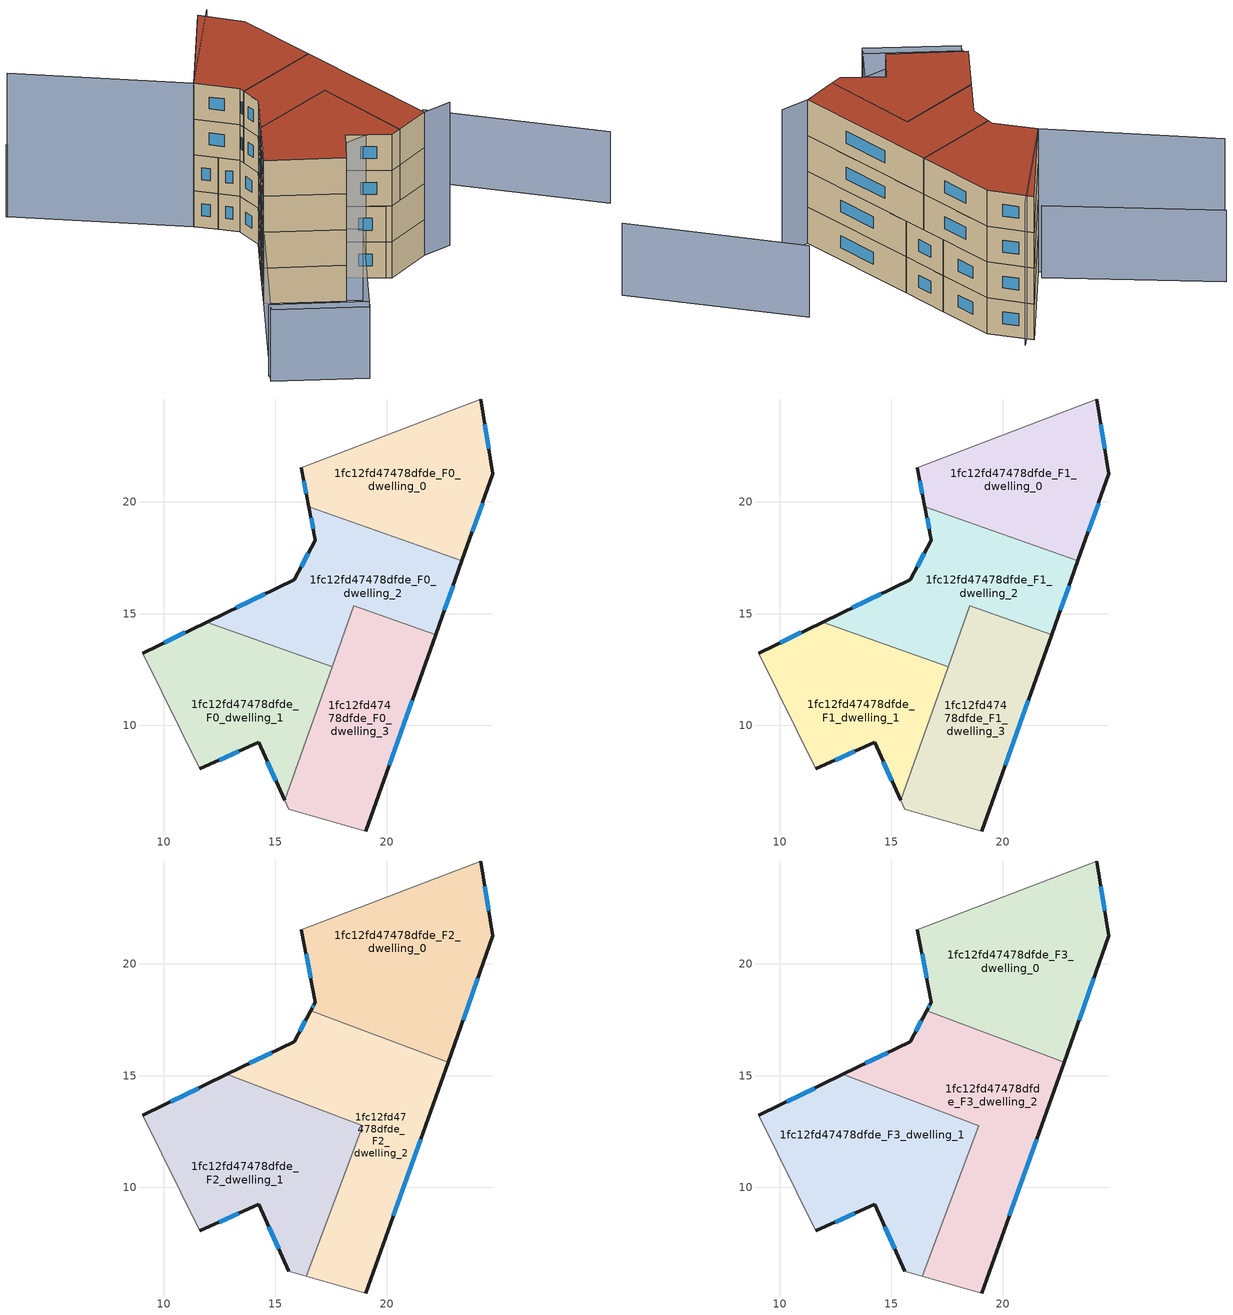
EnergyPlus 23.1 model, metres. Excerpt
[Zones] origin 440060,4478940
1fc12fd47478dfde_F0_dwelling_0
 floor ground (EU_floor_Construction): 24.21,24.61 24.75,21.25 23.36,17.36 16.51,19.79 16.18,21.53 z0
 wall outside (EU_wall_Construction): 23.36,17.36 24.75,21.25 24.21,24.61 / 16.18,21.53 16.51,19.79 z0:3
 wall adiabatic (EU_wall_Construction): 24.21,24.61 16.18,21.53 z0:3
 wall to 1fc12fd47478dfde_F0_dwelling_2 (EU_wall_Construction): 16.51,19.79 23.36,17.36 z0:3
 window (EU_Window_Construction): 24.57,22.37 24.39,23.49 / 23.82,18.66 24.28,19.95 / 16.29,20.95 16.4,20.37 z1:2
1fc12fd47478dfde_F0_dwelling_1
 floor ground (EU_floor_Construction): 17.55,12.63 15.43,6.65 14.26,9.24 11.63,8.05 9.06,13.23 11.95,14.62 z0
 wall outside (EU_wall_Construction): 11.63,8.05 14.26,9.24 15.43,6.65 / 11.95,14.62 9.06,13.23 z0:3
 wall adiabatic (EU_wall_Construction): 9.06,13.23 11.63,8.05 z0:3
 wall to 1fc12fd47478dfde_F0_dwelling_2 (EU_wall_Construction): 17.55,12.63 11.94,14.62 z0:3
 wall to 1fc12fd47478dfde_F0_dwelling_3 (EU_wall_Construction): 15.43,6.65 17.55,12.63 z0:3
 window (EU_Window_Construction): 14.65,8.37 15.03,7.52 / 12.5,8.44 13.38,8.84 / 10.98,14.16 10.03,13.69 z1:2
1fc12fd47478dfde_F0_dwelling_2
 floor ground (EU_floor_Construction): 23.36,17.36 22.19,14.05 18.52,15.36 17.55,12.63 11.95,14.62 15.86,16.52 16.79,18.28 16.51,19.79 z0
 wall outside (EU_wall_Construction): 22.19,14.05 23.36,17.36 / 16.51,19.79 16.79,18.28 15.86,16.52 11.95,14.62 z0:3
 wall to 1fc12fd47478dfde_F0_dwelling_3 (EU_wall_Construction): 18.52,15.35 22.19,14.05 / 17.55,12.63 18.52,15.36 z0:3
 window (EU_Window_Construction): 22.58,15.16 22.97,16.25 / 14.55,15.88 13.25,15.26 / 16.48,17.69 16.17,17.11 / 16.6,19.29 16.7,18.79 z1:2
1fc12fd47478dfde_F0_dwelling_3
 floor ground (EU_floor_Construction): 22.19,14.05 19.07,5.27 15.61,6.24 15.43,6.65 18.52,15.36 z0
 wall outside (EU_wall_Construction): 19.07,5.27 22.19,14.05 z0:3
 wall adiabatic (EU_wall_Construction): 15.43,6.65 15.61,6.24 19.07,5.27 z0:3
 window (EU_Window_Construction): 20.11,8.2 21.14,11.11 z1:2
1fc12fd47478dfde_F1_dwelling_0
 floor to 1fc12fd47478dfde_F0_dwelling_0 (EU_floor_Construction): 24.21,24.61 24.75,21.25 23.36,17.36 16.51,19.79 16.18,21.53 z3
 wall outside (EU_wall_Construction): 23.36,17.36 24.75,21.25 24.21,24.61 / 16.18,21.53 16.51,19.79 z3:6
 wall adiabatic (EU_wall_Construction): 24.21,24.61 16.18,21.53 z3:6
 wall to 1fc12fd47478dfde_F1_dwelling_2 (EU_wall_Construction): 16.51,19.79 23.36,17.36 z3:6
 window (EU_Window_Construction): 24.57,22.37 24.39,23.49 / 23.82,18.66 24.28,19.95 / 16.29,20.95 16.4,20.37 z4:5
1fc12fd47478dfde_F1_dwelling_1
 floor to 1fc12fd47478dfde_F0_dwelling_1 (EU_floor_Construction): 17.55,12.63 15.43,6.65 14.25,9.24 11.63,8.05 9.06,13.23 11.94,14.62 z3
 wall outside (EU_wall_Construction): 11.63,8.05 14.26,9.24 15.43,6.65 / 11.95,14.62 9.06,13.23 z3:6
 wall adiabatic (EU_wall_Construction): 9.06,13.23 11.63,8.05 z3:6
 wall to 1fc12fd47478dfde_F1_dwelling_2 (EU_wall_Construction): 17.55,12.63 11.94,14.62 z3:6
 wall to 1fc12fd47478dfde_F1_dwelling_3 (EU_wall_Construction): 15.43,6.65 17.55,12.63 z3:6
 window (EU_Window_Construction): 14.65,8.37 15.03,7.52 / 12.5,8.44 13.38,8.84 / 10.98,14.16 10.03,13.69 z4:5
1fc12fd47478dfde_F1_dwelling_2
 floor to 1fc12fd47478dfde_F0_dwelling_2 (EU_floor_Construction): 23.36,17.36 22.19,14.05 18.52,15.36 17.55,12.63 11.94,14.62 15.86,16.52 16.79,18.28 16.51,19.79 z3
 wall outside (EU_wall_Construction): 22.19,14.05 23.36,17.36 / 16.51,19.79 16.79,18.28 15.86,16.52 11.95,14.62 z3:6
 wall to 1fc12fd47478dfde_F1_dwelling_3 (EU_wall_Construction): 18.52,15.35 22.19,14.05 / 17.55,12.63 18.52,15.36 z3:6
 window (EU_Window_Construction): 22.58,15.16 22.97,16.25 / 14.55,15.88 13.25,15.26 / 16.48,17.69 16.17,17.11 / 16.6,19.29 16.7,18.79 z4:5
1fc12fd47478dfde_F1_dwelling_3
 floor to 1fc12fd47478dfde_F0_dwelling_3 (EU_floor_Construction): 22.19,14.05 19.06,5.27 15.61,6.24 15.43,6.65 18.52,15.36 z3
 wall outside (EU_wall_Construction): 19.07,5.27 22.19,14.05 z3:6
 wall adiabatic (EU_wall_Construction): 15.43,6.65 15.61,6.24 19.07,5.27 z3:6
 window (EU_Window_Construction): 20.11,8.2 21.14,11.11 z4:5
1fc12fd47478dfde_F2_dwelling_0
 floor to 1fc12fd47478dfde_F1_dwelling_0 (EU_floor_Construction): 24.21,24.61 24.75,21.25 23.36,17.36 16.51,19.79 16.18,21.53 z6
 floor to 1fc12fd47478dfde_F1_dwelling_2 (EU_floor_Construction): 23.36,17.36 22.74,15.6 16.6,17.91 16.79,18.28 16.51,19.79 z6
 wall outside (EU_wall_Construction): 16.18,21.53 16.79,18.28 16.6,17.91 / 22.74,15.6 24.75,21.25 24.21,24.61 z6:9
 wall adiabatic (EU_wall_Construction): 24.21,24.61 16.18,21.53 z6:9
 wall to 1fc12fd47478dfde_F2_dwelling_2 (EU_wall_Construction): 16.6,17.91 22.74,15.6 z6:9
 window (EU_Window_Construction): 16.73,18.16 16.66,18.04 / 16.38,20.45 16.59,19.37 / 24.57,22.37 24.39,23.49 / 23.41,17.49 24.08,19.36 z7:8
1fc12fd47478dfde_F2_dwelling_1
 floor to 1fc12fd47478dfde_F1_dwelling_2 (EU_floor_Construction): 17.75,13.2 17.55,12.63 11.94,14.62 12.84,15.05 z6
 floor to 1fc12fd47478dfde_F1_dwelling_1 (EU_floor_Construction): 17.55,12.63 15.43,6.65 14.25,9.24 11.63,8.05 9.06,13.23 11.94,14.62 z6
 floor to 1fc12fd47478dfde_F1_dwelling_3 (EU_floor_Construction): 18.93,12.76 16.39,6.02 15.61,6.24 15.43,6.65 17.55,12.63 z6; 18.93,12.76 17.55,12.63 17.75,13.2 z6
 wall outside (EU_wall_Construction): 11.63,8.05 14.26,9.24 15.61,6.24 / 12.84,15.05 9.06,13.23 z6:9
 wall adiabatic (EU_wall_Construction): 15.61,6.24 16.39,6.02 / 9.06,13.23 11.63,8.05 z6:9
 wall to 1fc12fd47478dfde_F2_dwelling_2 (EU_wall_Construction): 16.39,6.02 18.93,12.76 12.84,15.05 z6:9
 window (EU_Window_Construction): 14.71,8.23 15.16,7.24 / 12.5,8.44 13.38,8.84 / 11.58,14.44 10.33,13.84 z7:8
1fc12fd47478dfde_F2_dwelling_2
 floor to 1fc12fd47478dfde_F1_dwelling_2 (EU_floor_Construction): 22.74,15.6 22.19,14.05 18.52,15.36 17.75,13.2 12.84,15.05 15.86,16.52 16.6,17.91 z6
 floor to 1fc12fd47478dfde_F1_dwelling_3 (EU_floor_Construction): 22.19,14.05 19.06,5.27 16.39,6.02 18.93,12.76 17.75,13.2 18.52,15.36 z6
 wall outside (EU_wall_Construction): 16.6,17.91 15.86,16.52 12.84,15.05 / 19.07,5.27 22.74,15.6 z6:9
 wall adiabatic (EU_wall_Construction): 16.39,6.02 19.07,5.27 z6:9
 window (EU_Window_Construction): 14.85,16.03 13.85,15.54 / 16.35,17.45 16.1,16.98 / 20.29,8.72 21.51,12.14 z7:8
1fc12fd47478dfde_F3_dwelling_0
 floor to 1fc12fd47478dfde_F2_dwelling_0 (EU_floor_Construction): 24.21,24.61 24.75,21.25 22.74,15.6 16.6,17.91 16.79,18.28 16.18,21.53 z9
 wall outside (EU_wall_Construction): 16.18,21.53 16.79,18.28 16.6,17.91 / 22.74,15.6 24.75,21.25 24.21,24.61 z9:12
 wall adiabatic (EU_wall_Construction): 24.21,24.61 16.18,21.53 z9:12
 wall to 1fc12fd47478dfde_F3_dwelling_2 (EU_wall_Construction): 16.6,17.91 22.74,15.6 z9:12
 window (EU_Window_Construction): 16.73,18.16 16.66,18.04 / 16.38,20.45 16.59,19.37 / 24.57,22.37 24.39,23.49 / 23.41,17.49 24.08,19.36 z10:11
 roof outside (EU_roof_Construction): 22.74,15.6 24.75,21.25 24.21,24.61 16.18,21.53 16.79,18.28 16.6,17.91 z12
1fc12fd47478dfde_F3_dwelling_1
 floor to 1fc12fd47478dfde_F2_dwelling_1 (EU_floor_Construction): 18.93,12.76 16.39,6.02 15.61,6.24 14.25,9.24 11.63,8.05 9.06,13.23 12.84,15.05 z9
 wall outside (EU_wall_Construction): 11.63,8.05 14.26,9.24 15.61,6.24 / 12.84,15.05 9.06,13.23 z9:12
 wall adiabatic (EU_wall_Construction): 15.61,6.24 16.39,6.02 / 9.06,13.23 11.63,8.05 z9:12
 wall to 1fc12fd47478dfde_F3_dwelling_2 (EU_wall_Construction): 16.39,6.02 18.93,12.76 12.84,15.05 z9:12
 window (EU_Window_Construction): 14.71,8.23 15.16,7.24 / 12.5,8.44 13.38,8.84 / 11.58,14.44 10.33,13.84 z10:11
 roof outside (EU_roof_Construction): 16.39,6.02 18.93,12.76 12.84,15.05 9.06,13.23 11.63,8.05 14.26,9.24 15.61,6.24 z12
1fc12fd47478dfde_F3_dwelling_2
 floor to 1fc12fd47478dfde_F2_dwelling_2 (EU_floor_Construction): 22.74,15.6 19.06,5.27 16.39,6.02 18.93,12.76 12.84,15.05 15.86,16.52 16.6,17.91 z9
 wall outside (EU_wall_Construction): 16.6,17.91 15.86,16.52 12.84,15.05 / 19.07,5.27 22.74,15.6 z9:12
 wall adiabatic (EU_wall_Construction): 16.39,6.02 19.07,5.27 z9:12
 window (EU_Window_Construction): 14.85,16.03 13.85,15.54 / 16.35,17.45 16.1,16.98 / 20.29,8.72 21.51,12.14 z10:11
 roof outside (EU_roof_Construction): 19.07,5.27 22.74,15.6 16.6,17.91 15.86,16.52 12.84,15.05 18.93,12.76 16.39,6.02 z12
shading: 30.14,-4.14 27.66,8.98 / 0.77,9.37 3.87,3.05 / 12.27,34.1 16.74,22.04 / 0.26,8.98 9.15,13.27 / 9.15,13.27 12.16,7.03 / 12.16,7.03 3.27,2.74 / 3.27,2.74 0.26,8.98 z0:6; 13.41,8.76 20.91,4.12 / 25.08,24.3 16.18,21.53 / 16.18,21.53 12.3,34.01 z0:12
[Building]
EU S2 Campaign: North Axis=0; Terrain=City; Solar Distribution=FullExterior
[Site:Location]
Madrid: Latitude=40.5; Longitude=-3.5; Time Zone=1; Elevation=609
[SizingPeriod:WeatherFileDays]
AnnualSizingPeriod: Begin Month=1; Begin Day of Month=1; End Month=12; End Day of Month=31; Day of Week for Start Day=Monday; Use Weather File Daylight Saving Period=No; Use Weather File Rain and Snow Indicators=No
[MATERIAL]
EU_InternalMass_Material: Roughness=MediumRough; Thickness=0.1; Conductivity=1; Density=1800; Specific Heat=900; Thermal Absorptance=0.9; Solar Absorptance=0.7; Visible Absorptance=0.7
[MATERIAL:NOMASS] Roughness=MediumRough; Thermal Absorptance=0.9; Solar Absorptance=0.7; Visible Absorptance=0.7
Name | Thermal Resistance
EU_wall_NoMass | 0.459673
EU_roof_NoMass | 0.495815
EU_floor_NoMass | 0.788942
[WINDOWMATERIAL:SIMPLEGLAZINGSYSTEM]
EU_Window_SimpleGlazing: UFactor=4.26103; Solar Heat Gain Coefficient=0.85; Visible Transmittance=0.85
[CONSTRUCTION]
EU_wall_Construction: EU_wall_NoMass
EU_roof_Construction: EU_roof_NoMass
EU_floor_Construction: EU_floor_NoMass
EU_InternalMass_Construction: EU_InternalMass_Material
EU_Window_Construction: EU_Window_SimpleGlazing
[ZONE] Type=1; Multiplier=1; Ceiling Height=autocalculate; Floor Area=autocalculate; Part of Total Floor Area=Yes
Name | Volume
1fc12fd47478dfde_F0_dwelling_0; 1fc12fd47478dfde_F1_dwelling_0; 1fc12fd47478dfde_F1_dwelling_2 | 110.252
1fc12fd47478dfde_F2_dwelling_0 | 147.004
1fc12fd47478dfde_F3_dwelling_0 | 147.008
1fc12fd47478dfde_F0_dwelling_1 | 110.242
1fc12fd47478dfde_F1_dwelling_1 | 110.241
1fc12fd47478dfde_F2_dwelling_1 | 146.999
1fc12fd47478dfde_F3_dwelling_1 | 147.011
1fc12fd47478dfde_F0_dwelling_2 | 110.251
1fc12fd47478dfde_F2_dwelling_2 | 146.987
1fc12fd47478dfde_F3_dwelling_2 | 146.997
1fc12fd47478dfde_F0_dwelling_3; 1fc12fd47478dfde_F1_dwelling_3 | 110.245
[INTERNALMASS] Construction=EU_InternalMass_Construction
Name | Zone or ZoneList | Surface Area
1fc12fd47478dfde_F0_dwelling_0_EU_InternalMass | 1fc12fd47478dfde_F0_dwelling_0 | 36.7505
1fc12fd47478dfde_F0_dwelling_1_EU_InternalMass | 1fc12fd47478dfde_F0_dwelling_1 | 36.7471
1fc12fd47478dfde_F0_dwelling_2_EU_InternalMass | 1fc12fd47478dfde_F0_dwelling_2 | 36.7506
1fc12fd47478dfde_F0_dwelling_3_EU_InternalMass | 1fc12fd47478dfde_F0_dwelling_3 | 36.7515
1fc12fd47478dfde_F1_dwelling_0_EU_InternalMass | 1fc12fd47478dfde_F1_dwelling_0 | 36.7505
1fc12fd47478dfde_F1_dwelling_1_EU_InternalMass | 1fc12fd47478dfde_F1_dwelling_1 | 36.7471
1fc12fd47478dfde_F1_dwelling_2_EU_InternalMass | 1fc12fd47478dfde_F1_dwelling_2 | 36.7506
1fc12fd47478dfde_F1_dwelling_3_EU_InternalMass | 1fc12fd47478dfde_F1_dwelling_3 | 36.7515
1fc12fd47478dfde_F2_dwelling_0_EU_InternalMass | 1fc12fd47478dfde_F2_dwelling_0 | 49.0027
1fc12fd47478dfde_F2_dwelling_1_EU_InternalMass | 1fc12fd47478dfde_F2_dwelling_1 | 49.0034
1fc12fd47478dfde_F2_dwelling_2_EU_InternalMass | 1fc12fd47478dfde_F2_dwelling_2 | 48.9992
1fc12fd47478dfde_F3_dwelling_0_EU_InternalMass | 1fc12fd47478dfde_F3_dwelling_0 | 49.0027
1fc12fd47478dfde_F3_dwelling_1_EU_InternalMass | 1fc12fd47478dfde_F3_dwelling_1 | 49.0034
1fc12fd47478dfde_F3_dwelling_2_EU_InternalMass | 1fc12fd47478dfde_F3_dwelling_2 | 48.9992
[OTHEREQUIPMENT] Fuel Type=Electricity; Design Level Calculation Method=Watts/Area; Power per Zone Floor Area=1; Fraction Latent=0; Fraction Radiant=0; Fraction Lost=0; Carbon Dioxide Generation Rate=0; EndUse Subcategory=EU_Step8_InternalGains
Name | Zone or ZoneList or Space or SpaceList | Schedule
EU_Step8_InternalGain_1fc12fd47478dfde_F0_dwelling_0_f000 | 1fc12fd47478dfde_F0_dwelling_0 | EU_Step8_GainSchedule_1fc12fd47478dfde_F0_dwelling_0_f000
EU_Step8_InternalGain_1fc12fd47478dfde_F0_dwelling_1_f000 | 1fc12fd47478dfde_F0_dwelling_1 | EU_Step8_GainSchedule_1fc12fd47478dfde_F0_dwelling_1_f000
EU_Step8_InternalGain_1fc12fd47478dfde_F0_dwelling_2_f000 | 1fc12fd47478dfde_F0_dwelling_2 | EU_Step8_GainSchedule_1fc12fd47478dfde_F0_dwelling_2_f000
EU_Step8_InternalGain_1fc12fd47478dfde_F0_dwelling_3_f000 | 1fc12fd47478dfde_F0_dwelling_3 | EU_Step8_GainSchedule_1fc12fd47478dfde_F0_dwelling_3_f000
EU_Step8_InternalGain_1fc12fd47478dfde_F1_dwelling_0_f000 | 1fc12fd47478dfde_F1_dwelling_0 | EU_Step8_GainSchedule_1fc12fd47478dfde_F1_dwelling_0_f000
EU_Step8_InternalGain_1fc12fd47478dfde_F1_dwelling_1_f000 | 1fc12fd47478dfde_F1_dwelling_1 | EU_Step8_GainSchedule_1fc12fd47478dfde_F1_dwelling_1_f000
EU_Step8_InternalGain_1fc12fd47478dfde_F1_dwelling_2_f000 | 1fc12fd47478dfde_F1_dwelling_2 | EU_Step8_GainSchedule_1fc12fd47478dfde_F1_dwelling_2_f000
EU_Step8_InternalGain_1fc12fd47478dfde_F1_dwelling_3_f000 | 1fc12fd47478dfde_F1_dwelling_3 | EU_Step8_GainSchedule_1fc12fd47478dfde_F1_dwelling_3_f000
EU_Step8_InternalGain_1fc12fd47478dfde_F2_dwelling_0_f000 | 1fc12fd47478dfde_F2_dwelling_0 | EU_Step8_GainSchedule_1fc12fd47478dfde_F2_dwelling_0_f000
EU_Step8_InternalGain_1fc12fd47478dfde_F2_dwelling_1_f000 | 1fc12fd47478dfde_F2_dwelling_1 | EU_Step8_GainSchedule_1fc12fd47478dfde_F2_dwelling_1_f000
EU_Step8_InternalGain_1fc12fd47478dfde_F2_dwelling_2_f000 | 1fc12fd47478dfde_F2_dwelling_2 | EU_Step8_GainSchedule_1fc12fd47478dfde_F2_dwelling_2_f000
EU_Step8_InternalGain_1fc12fd47478dfde_F3_dwelling_0_f000 | 1fc12fd47478dfde_F3_dwelling_0 | EU_Step8_GainSchedule_1fc12fd47478dfde_F3_dwelling_0_f000
EU_Step8_InternalGain_1fc12fd47478dfde_F3_dwelling_1_f000 | 1fc12fd47478dfde_F3_dwelling_1 | EU_Step8_GainSchedule_1fc12fd47478dfde_F3_dwelling_1_f000
EU_Step8_InternalGain_1fc12fd47478dfde_F3_dwelling_2_f000 | 1fc12fd47478dfde_F3_dwelling_2 | EU_Step8_GainSchedule_1fc12fd47478dfde_F3_dwelling_2_f000
[ZONEVENTILATION:DESIGNFLOWRATE] Schedule=EU_AlwaysOn; Design Flow Rate Calculation Method=AirChanges/Hour; Air Changes per Hour=0.719161; Ventilation Type=Natural; Fan Pressure Rise=0; Fan Total Efficiency=1; Constant Term Coefficient=1; Temperature Term Coefficient=0; Velocity Term Coefficient=0; Velocity Squared Term Coefficient=0; Minimum Indoor Temperature=-100; Maximum Indoor Temperature=100; Delta Temperature=-100; Minimum Outdoor Temperature=-100; Maximum Outdoor Temperature=100; Maximum Wind Speed=40
Name | Zone or ZoneList or Space or SpaceList
EU_ConstantAir_1fc12fd47478dfde_F0_dwelling_0 | 1fc12fd47478dfde_F0_dwelling_0
EU_ConstantAir_1fc12fd47478dfde_F0_dwelling_1 | 1fc12fd47478dfde_F0_dwelling_1
EU_ConstantAir_1fc12fd47478dfde_F0_dwelling_2 | 1fc12fd47478dfde_F0_dwelling_2
EU_ConstantAir_1fc12fd47478dfde_F0_dwelling_3 | 1fc12fd47478dfde_F0_dwelling_3
EU_ConstantAir_1fc12fd47478dfde_F1_dwelling_0 | 1fc12fd47478dfde_F1_dwelling_0
EU_ConstantAir_1fc12fd47478dfde_F1_dwelling_1 | 1fc12fd47478dfde_F1_dwelling_1
EU_ConstantAir_1fc12fd47478dfde_F1_dwelling_2 | 1fc12fd47478dfde_F1_dwelling_2
EU_ConstantAir_1fc12fd47478dfde_F1_dwelling_3 | 1fc12fd47478dfde_F1_dwelling_3
EU_ConstantAir_1fc12fd47478dfde_F2_dwelling_0 | 1fc12fd47478dfde_F2_dwelling_0
EU_ConstantAir_1fc12fd47478dfde_F2_dwelling_1 | 1fc12fd47478dfde_F2_dwelling_1
EU_ConstantAir_1fc12fd47478dfde_F2_dwelling_2 | 1fc12fd47478dfde_F2_dwelling_2
EU_ConstantAir_1fc12fd47478dfde_F3_dwelling_0 | 1fc12fd47478dfde_F3_dwelling_0
EU_ConstantAir_1fc12fd47478dfde_F3_dwelling_1 | 1fc12fd47478dfde_F3_dwelling_1
EU_ConstantAir_1fc12fd47478dfde_F3_dwelling_2 | 1fc12fd47478dfde_F3_dwelling_2
[HVACTEMPLATE:THERMOSTAT] Constant Heating Setpoint=20; Constant Cooling Setpoint=50
EU_HeatOnly_1fc12fd47478dfde_F0_dwelling_0; EU_HeatOnly_1fc12fd47478dfde_F0_dwelling_1; EU_HeatOnly_1fc12fd47478dfde_F0_dwelling_2; EU_HeatOnly_1fc12fd47478dfde_F0_dwelling_3; EU_HeatOnly_1fc12fd47478dfde_F1_dwelling_0; EU_HeatOnly_1fc12fd47478dfde_F1_dwelling_1; EU_HeatOnly_1fc12fd47478dfde_F1_dwelling_2; EU_HeatOnly_1fc12fd47478dfde_F1_dwelling_3; EU_HeatOnly_1fc12fd47478dfde_F2_dwelling_0; EU_HeatOnly_1fc12fd47478dfde_F2_dwelling_1; EU_HeatOnly_1fc12fd47478dfde_F2_dwelling_2; EU_HeatOnly_1fc12fd47478dfde_F3_dwelling_0; EU_HeatOnly_1fc12fd47478dfde_F3_dwelling_1; EU_HeatOnly_1fc12fd47478dfde_F3_dwelling_2
[HVACTEMPLATE:ZONE:IDEALLOADSAIRSYSTEM] System Availability Schedule=EU_AlwaysOn; Maximum Heating Supply Air Temperature=50; Minimum Cooling Supply Air Temperature=13; Maximum Heating Supply Air Humidity Ratio=0.0156; Minimum Cooling Supply Air Humidity Ratio=0.0077; Heating Limit=NoLimit; Cooling Limit=NoLimit; Heating Availability Schedule=EU_AlwaysOn; Cooling Availability Schedule=EU_CoolingOff; Dehumidification Control Type=ConstantSensibleHeatRatio; Cooling Sensible Heat Ratio=0.7; Dehumidification Setpoint=60; Humidification Control Type=None; Humidification Setpoint=30; Outdoor Air Method=None; Outdoor Air Flow Rate per Person=0.00944; Outdoor Air Flow Rate per Zone Floor Area=0; Outdoor Air Flow Rate per Zone=0; Demand Controlled Ventilation Type=None; Outdoor Air Economizer Type=NoEconomizer; Heat Recovery Type=None; Sensible Heat Recovery Effectiveness=0.7; Latent Heat Recovery Effectiveness=0.65
Name | Template Thermostat
1fc12fd47478dfde_F0_dwelling_0 | EU_HeatOnly_1fc12fd47478dfde_F0_dwelling_0
1fc12fd47478dfde_F0_dwelling_1 | EU_HeatOnly_1fc12fd47478dfde_F0_dwelling_1
1fc12fd47478dfde_F0_dwelling_2 | EU_HeatOnly_1fc12fd47478dfde_F0_dwelling_2
1fc12fd47478dfde_F0_dwelling_3 | EU_HeatOnly_1fc12fd47478dfde_F0_dwelling_3
1fc12fd47478dfde_F1_dwelling_0 | EU_HeatOnly_1fc12fd47478dfde_F1_dwelling_0
1fc12fd47478dfde_F1_dwelling_1 | EU_HeatOnly_1fc12fd47478dfde_F1_dwelling_1
1fc12fd47478dfde_F1_dwelling_2 | EU_HeatOnly_1fc12fd47478dfde_F1_dwelling_2
1fc12fd47478dfde_F1_dwelling_3 | EU_HeatOnly_1fc12fd47478dfde_F1_dwelling_3
1fc12fd47478dfde_F2_dwelling_0 | EU_HeatOnly_1fc12fd47478dfde_F2_dwelling_0
1fc12fd47478dfde_F2_dwelling_1 | EU_HeatOnly_1fc12fd47478dfde_F2_dwelling_1
1fc12fd47478dfde_F2_dwelling_2 | EU_HeatOnly_1fc12fd47478dfde_F2_dwelling_2
1fc12fd47478dfde_F3_dwelling_0 | EU_HeatOnly_1fc12fd47478dfde_F3_dwelling_0
1fc12fd47478dfde_F3_dwelling_1 | EU_HeatOnly_1fc12fd47478dfde_F3_dwelling_1
1fc12fd47478dfde_F3_dwelling_2 | EU_HeatOnly_1fc12fd47478dfde_F3_dwelling_2
[SIZING:ZONE] Zone Cooling Design Supply Air Temperature Input Method=SupplyAirTemperature; Zone Cooling Design Supply Air Temperature=13; Zone Heating Design Supply Air Temperature Input Method=SupplyAirTemperature; Zone Heating Design Supply Air Temperature=50; Zone Cooling Design Supply Air Humidity Ratio=0.008; Zone Heating Design Supply Air Humidity Ratio=0.008; Cooling Design Air Flow Method=DesignDay; Cooling Design Air Flow Rate=0; Cooling Minimum Air Flow per Zone Floor Area=0.000762; Cooling Minimum Air Flow=0; Cooling Minimum Air Flow Fraction=0.2; Heating Design Air Flow Method=DesignDay; Heating Design Air Flow Rate=0; Heating Maximum Air Flow per Zone Floor Area=0.002032; Heating Maximum Air Flow=0.141576; Heating Maximum Air Flow Fraction=0.3; Account for Dedicated Outdoor Air System=No; Dedicated Outdoor Air System Control Strategy=NeutralSupplyAir; Dedicated Outdoor Air Low Setpoint Temperature for Design=autosize; Dedicated Outdoor Air High Setpoint Temperature for Design=autosize; Zone Load Sizing Method=Sensible Load Only No Latent Load; Zone Latent Cooling Design Supply Air Humidity Ratio Input Method=HumidityRatioDifference; Zone Cooling Design Supply Air Humidity Ratio Difference=0.005; Zone Latent Heating Design Supply Air Humidity Ratio Input Method=HumidityRatioDifference; Zone Humidification Design Supply Air Humidity Ratio Difference=0.005
1fc12fd47478dfde_F0_dwelling_0; 1fc12fd47478dfde_F0_dwelling_1; 1fc12fd47478dfde_F0_dwelling_2; 1fc12fd47478dfde_F0_dwelling_3; 1fc12fd47478dfde_F1_dwelling_0; 1fc12fd47478dfde_F1_dwelling_1; 1fc12fd47478dfde_F1_dwelling_2; 1fc12fd47478dfde_F1_dwelling_3; 1fc12fd47478dfde_F2_dwelling_0; 1fc12fd47478dfde_F2_dwelling_1; 1fc12fd47478dfde_F2_dwelling_2; 1fc12fd47478dfde_F3_dwelling_0; 1fc12fd47478dfde_F3_dwelling_1; 1fc12fd47478dfde_F3_dwelling_2
[SCHEDULE:CONSTANT]
Name | Hourly Value
EU_AlwaysOn | 1
EU_CoolingOff | 0
[SCHEDULE:FILE] Column Number=1; Rows to Skip at Top=0; Number of Hours of Data=8760; Column Separator=Comma; Interpolate to Timestep=No; Minutes per Item=60; Adjust Schedule for Daylight Savings=Yes
Name | File
EU_Step8_GainSchedule_1fc12fd47478dfde_F0_dwelling_0_f000 | ../../schedules/1fc12fd47478dfde/1fc12fd47478dfde_F0_dwelling_0_f000_gain.csv
EU_Step8_GainSchedule_1fc12fd47478dfde_F0_dwelling_1_f000 | ../../schedules/1fc12fd47478dfde/1fc12fd47478dfde_F0_dwelling_1_f000_gain.csv
EU_Step8_GainSchedule_1fc12fd47478dfde_F0_dwelling_2_f000 | ../../schedules/1fc12fd47478dfde/1fc12fd47478dfde_F0_dwelling_2_f000_gain.csv
EU_Step8_GainSchedule_1fc12fd47478dfde_F0_dwelling_3_f000 | ../../schedules/1fc12fd47478dfde/1fc12fd47478dfde_F0_dwelling_3_f000_gain.csv
EU_Step8_GainSchedule_1fc12fd47478dfde_F1_dwelling_0_f000 | ../../schedules/1fc12fd47478dfde/1fc12fd47478dfde_F1_dwelling_0_f000_gain.csv
EU_Step8_GainSchedule_1fc12fd47478dfde_F1_dwelling_1_f000 | ../../schedules/1fc12fd47478dfde/1fc12fd47478dfde_F1_dwelling_1_f000_gain.csv
EU_Step8_GainSchedule_1fc12fd47478dfde_F1_dwelling_2_f000 | ../../schedules/1fc12fd47478dfde/1fc12fd47478dfde_F1_dwelling_2_f000_gain.csv
EU_Step8_GainSchedule_1fc12fd47478dfde_F1_dwelling_3_f000 | ../../schedules/1fc12fd47478dfde/1fc12fd47478dfde_F1_dwelling_3_f000_gain.csv
EU_Step8_GainSchedule_1fc12fd47478dfde_F2_dwelling_0_f000 | ../../schedules/1fc12fd47478dfde/1fc12fd47478dfde_F2_dwelling_0_f000_gain.csv
EU_Step8_GainSchedule_1fc12fd47478dfde_F2_dwelling_1_f000 | ../../schedules/1fc12fd47478dfde/1fc12fd47478dfde_F2_dwelling_1_f000_gain.csv
EU_Step8_GainSchedule_1fc12fd47478dfde_F2_dwelling_2_f000 | ../../schedules/1fc12fd47478dfde/1fc12fd47478dfde_F2_dwelling_2_f000_gain.csv
EU_Step8_GainSchedule_1fc12fd47478dfde_F3_dwelling_0_f000 | ../../schedules/1fc12fd47478dfde/1fc12fd47478dfde_F3_dwelling_0_f000_gain.csv
EU_Step8_GainSchedule_1fc12fd47478dfde_F3_dwelling_1_f000 | ../../schedules/1fc12fd47478dfde/1fc12fd47478dfde_F3_dwelling_1_f000_gain.csv
EU_Step8_GainSchedule_1fc12fd47478dfde_F3_dwelling_2_f000 | ../../schedules/1fc12fd47478dfde/1fc12fd47478dfde_F3_dwelling_2_f000_gain.csv
